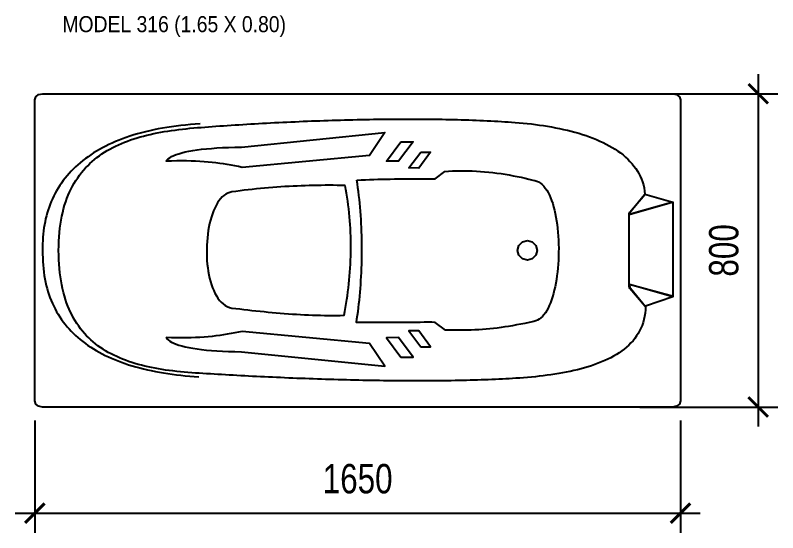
# Model space of a CAD drawing. Header units: millimetres. Extents: x 2134 to 13747, y 1479 to 10829.
# Drawn here: x 11770 to 13718, y 5393 to 6714 of the extents above; entities that cross this region are included whole.
import ezdxf
from ezdxf.enums import TextEntityAlignment as Align

# ---------------------------------------------------------------- set-up
doc = ezdxf.new("R2010")
doc.units = ezdxf.units.MM
doc.layers.add('dim', color=4, linetype='Continuous', lineweight=18)
doc.layers.add('dwgmodels.com', color=250, linetype='Continuous')
doc.layers.add('Text', color=3, linetype='Continuous', plot=False)
doc.styles.add('KOTE', font='romrust.shx', dxfattribs={"width": 0.8})
doc.styles.add('SN0', font='Arial')
doc.dimstyles.new('cad-block.com 50', dxfattribs={"dimscale": 50, "dimtxt": 1.5, "dimasz": 1, "dimexe": 1, "dimexo": 1, "dimgap": 1, "dimtad": 1, "dimdec": 0, "dimzin": 1, "dimdsep": 46, "dimtxsty": 'KOTE', "dimblk": 'ARCHTICK', "dimcen": 0, "dimdle": 1, "dimclrd": 4, "dimclre": 4, "dimclrt": 7, "dimadec": 0, "dimazin": 0, "dimtfac": 0.666667, "dimtdec": 0, "dimtix": 1, "dimtmove": 2, "dimatfit": 0, "dimfxl": 1, "dimtvp": 1, "dimtolj": 1, "dimarcsym": 0})

# ---------------------------------------------------------------- blocks, each defined once
blk = doc.blocks.new('Modelo 316')
at = {"color": 0}
for points in [[(-6.4182, 1.5748), (-0.0779, 1.5748), (-0.0387, 1.5664), (-0.0107, 1.5443), (0, 1.5134), (0, -1.5134), (-0.0107, -1.5443), (-0.0387, -1.5664), (-0.0779, -1.5748), (-6.4182, -1.5748), (-6.4574, -1.5664), (-6.4854, -1.5443), (-6.4961, -1.5134), (-6.4961, 1.5134), (-6.4854, 1.5443), (-6.4574, 1.5664), (-6.4182, 1.5748)], [(-4.8593, 1.2339), (-4.8228, 1.2368), (-4.7859, 1.2397), (-4.7488, 1.2425), (-4.7113, 1.2453), (-4.6737, 1.248), (-4.6357, 1.2507), (-4.5976, 1.2534), (-4.5592, 1.256), (-4.5206, 1.2586), (-4.4817, 1.2612), (-4.4426, 1.2637), (-4.4034, 1.2662), (-4.3639, 1.2686), (-4.3243, 1.271), (-4.2845, 1.2733), (-4.2445, 1.2756), (-4.2043, 1.2778), (-4.164, 1.28), (-4.1235, 1.2822), (-4.0829, 1.2843), (-4.0422, 1.2863), (-4.0014, 1.2883), (-3.9604, 1.2903), (-3.9193, 1.2922), (-3.8782, 1.294), (-3.8369, 1.2958), (-3.7956, 1.2975), (-3.7541, 1.2992), (-3.7127, 1.3008), (-3.6711, 1.3024), (-3.6295, 1.3039), (-3.5879, 1.3053), (-3.5462, 1.3067), (-3.5045, 1.308), (-3.4628, 1.3093), (-3.4211, 1.3105), (-3.3794, 1.3116), (-3.3377, 1.3127), (-3.296, 1.3137), (-3.2543, 1.3147), (-3.2127, 1.3155), (-3.1711, 1.3163), (-3.1295, 1.3171), (-3.088, 1.3177), (-3.0466, 1.3183), (-3.0052, 1.3189), (-2.9639, 1.3193), (-2.9227, 1.3197), (-2.8816, 1.32), (-2.8406, 1.3203), (-2.7997, 1.3204), (-2.7589, 1.3205), (-2.7183, 1.3205), (-2.6778, 1.3205), (-2.6374, 1.3203), (-2.5972, 1.3201), (-2.5572, 1.3198), (-2.5173, 1.3194), (-2.4776, 1.3189), (-2.438, 1.3184), (-2.3987, 1.3178), (-2.3596, 1.3171), (-2.3207, 1.3163), (-2.282, 1.3154), (-2.2435, 1.3144), (-2.2052, 1.3133), (-2.1672, 1.3122), (-2.1295, 1.311), (-2.092, 1.3096), (-2.0547, 1.3082), (-2.0178, 1.3067), (-1.9811, 1.3051), (-1.9447, 1.3034), (-1.9086, 1.3016), (-1.8728, 1.2998), (-1.8373, 1.2978), (-1.8021, 1.2957), (-1.7673, 1.2936), (-1.7328, 1.2913), (-1.6987, 1.2889), (-1.6649, 1.2865), (-1.6649, 1.2865), (-1.6238, 1.2832), (-1.5826, 1.2795), (-1.5414, 1.2753), (-1.5002, 1.2707), (-1.4591, 1.2657), (-1.4181, 1.2602), (-1.3773, 1.2542), (-1.3367, 1.2477), (-1.2963, 1.2408), (-1.2562, 1.2333), (-1.2164, 1.2253), (-1.177, 1.2167), (-1.138, 1.2076), (-1.0994, 1.198), (-1.0614, 1.1878), (-1.0238, 1.177), (-0.9869, 1.1656), (-0.9505, 1.1537), (-0.9149, 1.1411), (-0.8799, 1.1279), (-0.8457, 1.114), (-0.8122, 1.0996), (-0.7796, 1.0844), (-0.7479, 1.0687), (-0.7171, 1.0522), (-0.6872, 1.035), (-0.6583, 1.0172), (-0.6305, 0.9986), (-0.6038, 0.9794), (-0.5781, 0.9594), (-0.5537, 0.9386), (-0.5304, 0.9171), (-0.5084, 0.8949), (-0.4877, 0.8718), (-0.4684, 0.848), (-0.4504, 0.8234), (-0.4338, 0.798), (-0.4187, 0.7718), (-0.4051, 0.7447), (-0.393, 0.7168), (-0.3825, 0.6881), (-0.3737, 0.6584), (-0.3665, 0.628), (-0.361, 0.5966), (-0.3573, 0.5644), (-0.3573, 0.5644), (-0.0757, 0.4851), (-0.0755, -0.4679), (-0.3506, -0.5623), (-0.3514, -0.5622), (-0.3514, -0.5623), (-0.3512, -0.5647), (-0.3527, -0.599), (-0.3559, -0.6321), (-0.3609, -0.6642), (-0.3677, -0.6952), (-0.376, -0.7252), (-0.3861, -0.7542), (-0.3977, -0.7821), (-0.4108, -0.8091), (-0.4254, -0.8351), (-0.4415, -0.8602), (-0.459, -0.8844), (-0.4778, -0.9076), (-0.498, -0.9299), (-0.5194, -0.9514), (-0.5421, -0.972), (-0.566, -0.9917), (-0.591, -1.0107), (-0.6171, -1.0288), (-0.6442, -1.0462), (-0.6724, -1.0628), (-0.7016, -1.0786), (-0.7316, -1.0937), (-0.7626, -1.1081), (-0.7944, -1.1218), (-0.8269, -1.1348), (-0.8603, -1.1471), (-0.8943, -1.1589), (-0.929, -1.1699), (-0.9643, -1.1804), (-1.0002, -1.1903), (-1.0366, -1.1996), (-1.0735, -1.2084), (-1.1109, -1.2166), (-1.1487, -1.2244), (-1.1868, -1.2316), (-1.2252, -1.2383), (-1.2639, -1.2446), (-1.3028, -1.2504), (-1.3419, -1.2558), (-1.3811, -1.2608), (-1.4205, -1.2654), (-1.4599, -1.2697), (-1.4992, -1.2735), (-1.5386, -1.2771), (-1.5779, -1.2803), (-1.617, -1.2832), (-1.656, -1.2859), (-1.656, -1.2859), (-1.6895, -1.288), (-1.7233, -1.29), (-1.7575, -1.2919), (-1.792, -1.2937), (-1.8269, -1.2954), (-1.8621, -1.2971), (-1.8976, -1.2986), (-1.9335, -1.3001), (-1.9696, -1.3015), (-2.006, -1.3027), (-2.0427, -1.3039), (-2.0797, -1.3051), (-2.117, -1.3061), (-2.1545, -1.3071), (-2.1923, -1.3079), (-2.2303, -1.3087), (-2.2685, -1.3095), (-2.307, -1.3101), (-2.3457, -1.3107), (-2.3847, -1.3111), (-2.4238, -1.3116), (-2.4631, -1.3119), (-2.5026, -1.3122), (-2.5423, -1.3124), (-2.5822, -1.3125), (-2.6222, -1.3125), (-2.6624, -1.3125), (-2.7027, -1.3124), (-2.7432, -1.3123), (-2.7838, -1.312), (-2.8246, -1.3118), (-2.8654, -1.3114), (-2.9064, -1.311), (-2.9474, -1.3105), (-2.9886, -1.31), (-3.0298, -1.3094), (-3.0711, -1.3087), (-3.1125, -1.308), (-3.1539, -1.3072), (-3.1954, -1.3064), (-3.237, -1.3055), (-3.2785, -1.3046), (-3.3201, -1.3036), (-3.3617, -1.3026), (-3.4034, -1.3015), (-3.445, -1.3003), (-3.4866, -1.2991), (-3.5282, -1.2979), (-3.5698, -1.2966), (-3.6114, -1.2952), (-3.6529, -1.2938), (-3.6944, -1.2924), (-3.7358, -1.2909), (-3.7771, -1.2894), (-3.8184, -1.2878), (-3.8596, -1.2862), (-3.9008, -1.2846), (-3.9418, -1.2829), (-3.9827, -1.2812), (-4.0235, -1.2794), (-4.0642, -1.2776), (-4.1048, -1.2758), (-4.1452, -1.2739), (-4.1855, -1.2721), (-4.2257, -1.2701), (-4.2657, -1.2682), (-4.3055, -1.2662), (-4.3451, -1.2641), (-4.3846, -1.2621), (-4.4238, -1.26), (-4.4629, -1.2579), (-4.5018, -1.2558), (-4.5404, -1.2536), (-4.5788, -1.2515), (-4.617, -1.2493), (-4.655, -1.247), (-4.6927, -1.2448), (-4.7301, -1.2425), (-4.7673, -1.2403), (-4.8042, -1.238), (-4.8408, -1.2356), (-4.8772, -1.2333), (-4.8772, -1.2333), (-4.9162, -1.2306), (-4.9548, -1.2277), (-4.9932, -1.2244), (-5.0312, -1.2207), (-5.0688, -1.2168), (-5.1061, -1.2124), (-5.143, -1.2077), (-5.1795, -1.2026), (-5.2155, -1.1971), (-5.2512, -1.1911), (-5.2865, -1.1848), (-5.3213, -1.1779), (-5.3556, -1.1706), (-5.3896, -1.1628), (-5.423, -1.1545), (-5.4559, -1.1456), (-5.4884, -1.1362), (-5.5204, -1.1263), (-5.5518, -1.1158), (-5.5827, -1.1047), (-5.6131, -1.093), (-5.6429, -1.0807), (-5.6721, -1.0678), (-5.7008, -1.0542), (-5.7289, -1.04), (-5.7564, -1.025), (-5.7833, -1.0094), (-5.8096, -0.9931), (-5.8353, -0.976), (-5.8603, -0.9582), (-5.8846, -0.9396), (-5.9083, -0.9203), (-5.9313, -0.9002), (-5.9536, -0.8792), (-5.9753, -0.8575), (-5.9962, -0.8349), (-6.0164, -0.8114), (-6.0359, -0.7871), (-6.0546, -0.7619), (-6.0726, -0.7358), (-6.0898, -0.7088), (-6.1062, -0.6808), (-6.1218, -0.6519), (-6.1367, -0.622), (-6.1507, -0.5912), (-6.1639, -0.5593), (-6.1763, -0.5265), (-6.1878, -0.4926), (-6.1985, -0.4577), (-6.2083, -0.4217), (-6.2172, -0.3846), (-6.2252, -0.3465), (-6.2323, -0.3072), (-6.2385, -0.2668), (-6.2438, -0.2253), (-6.2482, -0.1826), (-6.2516, -0.1388), (-6.254, -0.0937), (-6.2555, -0.0475), (-6.256, -0.0001), (-6.256, -0.0001), (-6.2555, 0.0471), (-6.2539, 0.093), (-6.2513, 0.1377), (-6.2477, 0.1812), (-6.2432, 0.2236), (-6.2376, 0.2648), (-6.2311, 0.3049), (-6.2236, 0.3439), (-6.2152, 0.3818), (-6.2059, 0.4186), (-6.1956, 0.4543), (-6.1845, 0.489), (-6.1725, 0.5227), (-6.1596, 0.5553), (-6.1458, 0.5869), (-6.1312, 0.6175), (-6.1158, 0.6472), (-6.0995, 0.6759), (-6.0825, 0.7037), (-6.0647, 0.7306), (-6.046, 0.7565), (-6.0267, 0.7816), (-6.0065, 0.8057), (-5.9857, 0.8291), (-5.9641, 0.8516), (-5.9418, 0.8732), (-5.9188, 0.8941), (-5.8952, 0.9141), (-5.8708, 0.9334), (-5.8459, 0.9519), (-5.8202, 0.9697), (-5.794, 0.9868), (-5.7671, 1.0031), (-5.7396, 1.0187), (-5.7116, 1.0337), (-5.683, 1.048), (-5.6538, 1.0616), (-5.6241, 1.0747), (-5.5938, 1.0871), (-5.563, 1.0989), (-5.5317, 1.1101), (-5.4999, 1.1207), (-5.4677, 1.1308), (-5.435, 1.1404), (-5.4018, 1.1495), (-5.3682, 1.158), (-5.3342, 1.1661), (-5.2997, 1.1736), (-5.2649, 1.1808), (-5.2297, 1.1875), (-5.1941, 1.1938), (-5.1581, 1.1996), (-5.1218, 1.2051), (-5.0852, 1.2102), (-5.0483, 1.215), (-5.011, 1.2194), (-4.9735, 1.2234), (-4.9357, 1.2272), (-4.8977, 1.2307), (-4.8593, 1.2339), (-4.8593, 1.2339)], [(-4.8308, 1.271), (-4.8812, 1.268), (-4.9308, 1.2642), (-4.9796, 1.2599), (-5.0275, 1.2549), (-5.0746, 1.2493), (-5.1209, 1.2431), (-5.1664, 1.2363), (-5.2111, 1.2288), (-5.2549, 1.2208), (-5.2979, 1.2122), (-5.3401, 1.203), (-5.3815, 1.1932), (-5.4221, 1.1828), (-5.4618, 1.1718), (-5.5008, 1.1603), (-5.5389, 1.1482), (-5.5762, 1.1355), (-5.6127, 1.1223), (-5.6483, 1.1086), (-5.6832, 1.0942), (-5.7172, 1.0794), (-5.7505, 1.064), (-5.7829, 1.0481), (-5.8145, 1.0316), (-5.8453, 1.0147), (-5.8752, 0.9972), (-5.9044, 0.9792), (-5.9327, 0.9607), (-5.9603, 0.9417), (-5.987, 0.9222), (-6.0129, 0.9022), (-6.0381, 0.8818), (-6.0624, 0.8608), (-6.0859, 0.8394), (-6.1086, 0.8175), (-6.1304, 0.7951), (-6.1515, 0.7723), (-6.1718, 0.749), (-6.1912, 0.7253), (-6.2099, 0.7011), (-6.2278, 0.6765), (-6.2448, 0.6515), (-6.2611, 0.626), (-6.2765, 0.6001), (-6.2911, 0.5737), (-6.305, 0.547), (-6.318, 0.5198), (-6.3302, 0.4922), (-6.3416, 0.4643), (-6.3523, 0.4359), (-6.3621, 0.4072), (-6.3711, 0.378), (-6.3793, 0.3485), (-6.3868, 0.3186), (-6.3934, 0.2883), (-6.3992, 0.2577), (-6.4043, 0.2267), (-6.4085, 0.1953), (-6.4119, 0.1636), (-6.4146, 0.1316), (-6.4164, 0.0992), (-6.4175, 0.0664), (-6.4177, 0.0334), (-6.4172, 0)], [(-5.1753, 0.8959), (-5.1662, 0.9083), (-5.1539, 0.9202), (-5.1386, 0.9317), (-5.1203, 0.9426), (-5.0988, 0.953), (-5.0743, 0.9629), (-5.0468, 0.9722), (-5.0162, 0.9809), (-4.9826, 0.9891), (-4.946, 0.9968), (-4.9064, 1.0038), (-4.8639, 1.0103), (-4.8183, 1.0161), (-4.7698, 1.0213), (-4.7184, 1.0259), (-4.664, 1.0299), (-4.6066, 1.0332), (-4.5464, 1.0359), (-4.4833, 1.0379), (-4.4172, 1.0392), (-4.4172, 1.0392), (-2.9741, 1.1848), (-3.1272, 0.955), (-4.4101, 0.8344), (-4.4476, 0.842), (-4.4849, 0.8492), (-4.5221, 0.8561), (-4.5594, 0.8625), (-4.5969, 0.8686), (-4.6348, 0.8742), (-4.6732, 0.8794), (-4.7124, 0.884), (-4.7524, 0.8881), (-4.7933, 0.8916), (-4.8355, 0.8946), (-4.8789, 0.8969), (-4.9238, 0.8985), (-4.9703, 0.8995), (-5.0185, 0.8997), (-5.0687, 0.8992), (-5.1209, 0.898), (-5.1753, 0.8959), (-5.1753, 0.8959)], [(-2.8122, 1.0927), (-2.6906, 1.0924), (-2.8358, 0.8967), (-2.9562, 0.8984), (-2.8122, 1.0927)], [(-2.6139, 0.9883), (-2.5139, 0.9881), (-2.6333, 0.8272), (-2.7322, 0.8286), (-2.6139, 0.9883)], [(-3.2559, 0.707), (-3.2129, 0.7089), (-3.1703, 0.7105), (-3.1279, 0.7121), (-3.0858, 0.7134), (-3.0439, 0.7146), (-3.0023, 0.7156), (-2.9608, 0.7164), (-2.9195, 0.7172), (-2.8784, 0.7178), (-2.8373, 0.7182), (-2.7963, 0.7185), (-2.7553, 0.7188), (-2.7144, 0.7189), (-2.6734, 0.7189), (-2.6324, 0.7189), (-2.5914, 0.7187), (-2.5502, 0.7185), (-2.509, 0.7182), (-2.4675, 0.7178), (-2.3723, 0.7937), (-2.3342, 0.7968), (-2.2954, 0.799), (-2.2561, 0.8005), (-2.2163, 0.8013), (-2.176, 0.8013), (-2.1355, 0.8005), (-2.0946, 0.7991), (-2.0535, 0.797), (-2.0122, 0.7943), (-1.9707, 0.7909), (-1.9292, 0.7869), (-1.8878, 0.7823), (-1.8463, 0.7771), (-1.805, 0.7713), (-1.7639, 0.765), (-1.723, 0.7581), (-1.6824, 0.7508), (-1.6422, 0.7429), (-1.6024, 0.7346), (-1.5631, 0.7258), (-1.5243, 0.7166), (-1.4861, 0.707), (-1.4656, 0.7034), (-1.4458, 0.697), (-1.427, 0.6879), (-1.409, 0.6761), (-1.3919, 0.6617), (-1.3757, 0.6449), (-1.3603, 0.6259), (-1.3457, 0.6046), (-1.3321, 0.5813), (-1.3192, 0.5561), (-1.3072, 0.529), (-1.2961, 0.5002), (-1.2857, 0.4698), (-1.2762, 0.438), (-1.2676, 0.4047), (-1.2597, 0.3703), (-1.2527, 0.3347), (-1.2465, 0.298), (-1.2411, 0.2605), (-1.2365, 0.2222), (-1.2327, 0.1833), (-1.2298, 0.1438), (-1.2276, 0.1038), (-1.2262, 0.0636), (-1.2256, 0.0232), (-1.2258, -0.0174), (-1.2268, -0.0578), (-1.2285, -0.0982), (-1.231, -0.1382), (-1.2343, -0.1779), (-1.2384, -0.217), (-1.2432, -0.2556), (-1.2488, -0.2934), (-1.2552, -0.3303), (-1.2623, -0.3663), (-1.2701, -0.4011), (-1.2787, -0.4348), (-1.2881, -0.4672), (-1.2981, -0.4981), (-1.309, -0.5274), (-1.3205, -0.5551), (-1.3328, -0.581), (-1.3458, -0.605), (-1.3595, -0.6269), (-1.3739, -0.6468), (-1.389, -0.6643), (-1.4049, -0.6795), (-1.4214, -0.6922), (-1.4387, -0.7023), (-1.4566, -0.7097), (-1.4753, -0.7142), (-1.4753, -0.7142), (-1.521, -0.7241), (-1.5651, -0.7333), (-1.6079, -0.7419), (-1.6493, -0.7498), (-1.6897, -0.7571), (-1.7291, -0.7638), (-1.7677, -0.77), (-1.8057, -0.7756), (-1.8433, -0.7806), (-1.8805, -0.7851), (-1.9177, -0.789), (-1.9548, -0.7925), (-1.9922, -0.7954), (-2.0299, -0.7979), (-2.0682, -0.7999), (-2.1071, -0.8015), (-2.1469, -0.8026), (-2.1876, -0.8033), (-2.2296, -0.8036), (-2.2729, -0.8036), (-2.3176, -0.8031), (-2.3641, -0.8023), (-2.4691, -0.7234), (-2.5032, -0.7232), (-2.5394, -0.7231), (-2.5776, -0.7232), (-2.6174, -0.7233), (-2.6586, -0.7236), (-2.701, -0.7239), (-2.7445, -0.7242), (-2.7887, -0.7246), (-2.8334, -0.725), (-2.8785, -0.7253), (-2.9236, -0.7256), (-2.9686, -0.7259), (-3.0132, -0.726), (-3.0572, -0.7261), (-3.1004, -0.726), (-3.1425, -0.7258), (-3.1834, -0.7254), (-3.2228, -0.7248), (-3.2604, -0.724), (-3.2604, -0.724), (-3.2548, -0.6876), (-3.2494, -0.6508), (-3.2444, -0.6135), (-3.2396, -0.5758), (-3.2351, -0.5376), (-3.231, -0.4991), (-3.2271, -0.4603), (-3.2235, -0.4211), (-3.2202, -0.3816), (-3.2172, -0.3418), (-3.2146, -0.3018), (-3.2122, -0.2615), (-3.2102, -0.221), (-3.2085, -0.1804), (-3.2071, -0.1396), (-3.206, -0.0987), (-3.2052, -0.0577), (-3.2048, -0.0166), (-3.2047, 0.0245), (-3.2049, 0.0657), (-3.2055, 0.1069), (-3.2064, 0.148), (-3.2076, 0.1891), (-3.2092, 0.2301), (-3.2111, 0.271), (-3.2134, 0.3118), (-3.216, 0.3524), (-3.219, 0.3929), (-3.2223, 0.4331), (-3.226, 0.4731), (-3.2301, 0.5129), (-3.2345, 0.5524), (-3.2393, 0.5915), (-3.2445, 0.6304), (-3.25, 0.6689), (-3.2559, 0.707)], [(-3.3748, 0.6527), (-3.4142, 0.6535), (-3.4538, 0.654), (-3.4936, 0.6544), (-3.5335, 0.6545), (-3.5735, 0.6544), (-3.6137, 0.654), (-3.6539, 0.6535), (-3.6943, 0.6527), (-3.7348, 0.6517), (-3.7754, 0.6505), (-3.816, 0.649), (-3.8568, 0.6473), (-3.8976, 0.6454), (-3.9384, 0.6433), (-3.9794, 0.6409), (-4.0204, 0.6383), (-4.0614, 0.6354), (-4.1024, 0.6323), (-4.1435, 0.629), (-4.1846, 0.6254), (-4.2257, 0.6216), (-4.2668, 0.6175), (-4.3079, 0.6132), (-4.349, 0.6086), (-4.3901, 0.6038), (-4.4312, 0.5988), (-4.4722, 0.5934), (-4.5132, 0.5879), (-4.5132, 0.5879), (-4.5346, 0.5836), (-4.5551, 0.5762), (-4.5747, 0.566), (-4.5934, 0.553), (-4.6112, 0.5375), (-4.628, 0.5194), (-4.644, 0.4991), (-4.659, 0.4766), (-4.673, 0.4521), (-4.6861, 0.4257), (-4.6983, 0.3975), (-4.7095, 0.3678), (-4.7197, 0.3366), (-4.7289, 0.304), (-4.7372, 0.2703), (-4.7444, 0.2356), (-4.7507, 0.2), (-4.7559, 0.1636), (-4.7602, 0.1266), (-4.7634, 0.0892), (-4.7655, 0.0514), (-4.7667, 0.0134), (-4.7667, -0.0245), (-4.7658, -0.0624), (-4.7637, -0.1001), (-4.7606, -0.1373), (-4.7564, -0.174), (-4.7512, -0.2101), (-4.7448, -0.2453), (-4.7374, -0.2796), (-4.7288, -0.3127), (-4.7191, -0.3447), (-4.7083, -0.3752), (-4.6964, -0.4042), (-4.6833, -0.4316), (-4.6691, -0.4571), (-4.6537, -0.4807), (-4.6372, -0.5022), (-4.6195, -0.5215), (-4.6006, -0.5383), (-4.5805, -0.5527), (-4.5593, -0.5644), (-4.5368, -0.5733), (-4.5132, -0.5792), (-4.5132, -0.5792), (-4.4731, -0.5841), (-4.4329, -0.5889), (-4.3926, -0.5937), (-4.3521, -0.5983), (-4.3116, -0.6028), (-4.271, -0.6072), (-4.2304, -0.6115), (-4.1897, -0.6157), (-4.1489, -0.6197), (-4.1082, -0.6235), (-4.0674, -0.6271), (-4.0266, -0.6306), (-3.9858, -0.6339), (-3.9451, -0.637), (-3.9044, -0.6398), (-3.8637, -0.6425), (-3.8231, -0.6449), (-3.7825, -0.647), (-3.7421, -0.6489), (-3.7017, -0.6505), (-3.6614, -0.6518), (-3.6213, -0.6528), (-3.5813, -0.6535), (-3.5414, -0.6539), (-3.5017, -0.654), (-3.4622, -0.6538), (-3.4228, -0.6531), (-3.3836, -0.6522), (-3.3836, -0.6522), (-3.3765, -0.6131), (-3.3697, -0.5739), (-3.3633, -0.5346), (-3.3573, -0.4953), (-3.3517, -0.4559), (-3.3464, -0.4165), (-3.3416, -0.3769), (-3.3372, -0.3374), (-3.3332, -0.2978), (-3.3296, -0.2581), (-3.3265, -0.2184), (-3.3238, -0.1787), (-3.3215, -0.1389), (-3.3196, -0.0992), (-3.3182, -0.0594), (-3.3172, -0.0196), (-3.3167, 0.0202), (-3.3167, 0.06), (-3.3171, 0.0997), (-3.318, 0.1395), (-3.3194, 0.1792), (-3.3212, 0.219), (-3.3236, 0.2586), (-3.3264, 0.2983), (-3.3297, 0.3379), (-3.3335, 0.3775), (-3.3378, 0.417), (-3.3427, 0.4565), (-3.348, 0.4959), (-3.3539, 0.5352), (-3.3603, 0.5744), (-3.3673, 0.6136), (-3.3748, 0.6527), (-3.3748, 0.6527)], [(-0.5133, 0.3788), (-0.3611, 0.5609)], [(-0.5098, 0.3838), (-0.3571, 0.5625)], [(-0.0763, 0.4843), (-0.5177, 0.3597)], [(-0.0708, 0.4862), (-0.5164, 0.3581)], [(-0.5176, 0.3001), (-0.5173, 0.34), (-0.517, 0.3656), (-0.5098, 0.3838)], [(-0.5179, 0.3334), (-0.5174, 0.3493), (-0.5157, 0.3664), (-0.5133, 0.3788)], [(-0.5163, -0.3412), (-0.5179, 0.3334)], [(-0.5176, -0.2945), (-0.5176, 0.3001)], [(-1.5406, 0.0987), (-1.491, 0.0852), (-1.4556, 0.0499), (-1.4421, 0.0003), (-1.4556, -0.0494), (-1.491, -0.0847), (-1.5406, -0.0982), (-1.5902, -0.0847), (-1.6255, -0.0494), (-1.639, 0.0003), (-1.6255, 0.0499), (-1.5902, 0.0852), (-1.5406, 0.0987)], [(-6.4172, 0), (-6.4175, -0.0379), (-6.4169, -0.0752), (-6.4155, -0.1118), (-6.4132, -0.1478), (-6.4101, -0.1833), (-6.4061, -0.2181), (-6.4012, -0.2523), (-6.3954, -0.2859), (-6.3889, -0.3189), (-6.3814, -0.3513), (-6.3732, -0.3831), (-6.3641, -0.4143), (-6.3541, -0.4449), (-6.3434, -0.4749), (-6.3318, -0.5044), (-6.3194, -0.5332), (-6.3062, -0.5615), (-6.2921, -0.5891), (-6.2773, -0.6162), (-6.2617, -0.6427), (-6.2452, -0.6687), (-6.228, -0.6941), (-6.21, -0.7189), (-6.1912, -0.7431), (-6.1716, -0.7668), (-6.1512, -0.7899), (-6.1301, -0.8124), (-6.1082, -0.8344), (-6.0856, -0.8558), (-6.0621, -0.8767), (-6.038, -0.897), (-6.013, -0.9168), (-5.9874, -0.936), (-5.9609, -0.9547), (-5.9338, -0.9728), (-5.9059, -0.9904), (-5.8773, -1.0074), (-5.848, -1.0239), (-5.8179, -1.0399), (-5.7871, -1.0554), (-5.7556, -1.0703), (-5.7234, -1.0847), (-5.6905, -1.0985), (-5.6569, -1.1119), (-5.6226, -1.1247), (-5.5877, -1.137), (-5.552, -1.1488), (-5.5156, -1.16), (-5.4786, -1.1708), (-5.4409, -1.181), (-5.4025, -1.1908), (-5.3635, -1.2), (-5.3238, -1.2088), (-5.2834, -1.217), (-5.2424, -1.2247), (-5.2008, -1.232), (-5.1585, -1.2387), (-5.1156, -1.245), (-5.072, -1.2507), (-5.0278, -1.256), (-4.9829, -1.2608), (-4.9375, -1.2651), (-4.8914, -1.269), (-4.8447, -1.2723)], [(-0.5095, -0.3824), (-0.516, -0.3598), (-0.5176, -0.3271), (-0.5176, -0.2945)], [(-0.5025, -0.3839), (-0.5059, -0.3738), (-0.5111, -0.3576), (-0.5163, -0.3412)], [(-0.0708, -0.465), (-0.516, -0.3444)], [(-0.0763, -0.467), (-0.5147, -0.3429)], [(-0.3564, -0.5648), (-0.5095, -0.3824)], [(-0.3534, -0.5663), (-0.5025, -0.3839)], [(-5.1753, -0.8759), (-5.1662, -0.8884), (-5.1539, -0.9003), (-5.1386, -0.9117), (-5.1203, -0.9227), (-5.0988, -0.9331), (-5.0743, -0.9429), (-5.0468, -0.9522), (-5.0162, -0.961), (-4.9826, -0.9692), (-4.946, -0.9768), (-4.9064, -0.9839), (-4.8639, -0.9903), (-4.8183, -0.9962), (-4.7698, -1.0014), (-4.7184, -1.006), (-4.664, -1.01), (-4.6066, -1.0133), (-4.5464, -1.016), (-4.4833, -1.018), (-4.4172, -1.0193), (-4.4172, -1.0193), (-2.9741, -1.1649), (-3.1272, -0.9351), (-4.4101, -0.8145), (-4.4476, -0.822), (-4.4849, -0.8293), (-4.5221, -0.8361), (-4.5594, -0.8426), (-4.5969, -0.8487), (-4.6348, -0.8543), (-4.6732, -0.8594), (-4.7124, -0.8641), (-4.7524, -0.8682), (-4.7933, -0.8717), (-4.8355, -0.8746), (-4.8789, -0.877), (-4.9238, -0.8786), (-4.9703, -0.8796), (-5.0185, -0.8798), (-5.0687, -0.8793), (-5.1209, -0.878), (-5.1753, -0.8759), (-5.1753, -0.8759)], [(-2.6139, -0.9684), (-2.5139, -0.9682), (-2.6333, -0.8073), (-2.7322, -0.8087), (-2.6139, -0.9684)], [(-2.8122, -1.0728), (-2.6906, -1.0725), (-2.8358, -0.8768), (-2.9562, -0.8785), (-2.8122, -1.0728)]]:
    blk.add_lwpolyline(points, dxfattribs=at)
blk = doc.blocks.new('_ArchTick')
at = {"color": 0, "linetype": 'ByBlock', "const_width": 0.15}
blk.add_lwpolyline([(-0.5, -0.5), (0.5, 0.5)], dxfattribs=at)
blk = doc.blocks.new('*D65')
at = {"layer": 'Defpoints', "color": 0, "transparency": 16777216}
for p in [(11819.6, 5729.3), (13469.6, 5729.3), (13469.6, 5442.8)]:
    blk.add_point(p, dxfattribs=at)
at = {"layer": 'dim', "color": 4, "lineweight": -2, "transparency": 16777216}
for p, q in [((11819.6, 5679.3), (11819.6, 5392.8)), ((13469.6, 5679.3), (13469.6, 5392.8)), ((11769.6, 5442.8), (13519.6, 5442.8))]:
    blk.add_line(p, q, dxfattribs=at)
at = {"layer": 'dim', "color": 4, "lineweight": -2, "transparency": 16777216, "xscale": 50, "yscale": 50, "zscale": 50, "rotation": 180}
blk.add_blockref('_ArchTick', (11819.6, 5442.8), dxfattribs=at)
at = {"layer": 'dim', "color": 4, "lineweight": -2, "transparency": 16777216, "xscale": 50, "yscale": 50, "zscale": 50}
blk.add_blockref('_ArchTick', (13469.6, 5442.8), dxfattribs=at)
at = {"layer": 'dim', "color": 7, "transparency": 16777216, "insert": (12644.6, 5530.3), "char_height": 75, "attachment_point": 5, "style": 'KOTE'}
blk.add_mtext('\\A1;1650', dxfattribs=at)
blk = doc.blocks.new('*D75')
at = {"layer": 'Defpoints', "color": 0, "transparency": 16777216}
for p in [(13315.3, 6513.7), (13315.3, 5713.7), (13668.1, 5713.7)]:
    blk.add_point(p, dxfattribs=at)
at = {"layer": 'dim', "color": 4, "lineweight": -2, "transparency": 16777216}
for p, q in [((13668.1, 6563.7), (13668.1, 5663.7)), ((13365.3, 6513.7), (13718.1, 6513.7)), ((13365.3, 5713.7), (13718.1, 5713.7))]:
    blk.add_line(p, q, dxfattribs=at)
at = {"layer": 'dim', "color": 4, "lineweight": -2, "transparency": 16777216, "xscale": 50, "yscale": 50, "zscale": 50}
for p, rotation in [((13668.1, 6513.7), 90), ((13668.1, 5713.7), 270)]:
    blk.add_blockref('_ArchTick', p, dxfattribs=dict(at, rotation=rotation))
at = {"layer": 'dim', "color": 7, "transparency": 16777216, "insert": (13580.6, 6113.7), "char_height": 75, "attachment_point": 5, "rotation": 90, "style": 'KOTE'}
blk.add_mtext('\\A1;800', dxfattribs=at)

msp = doc.modelspace()

# ---------------------------------------------------------------- block references
at = {"layer": 'dwgmodels.com', "xscale": 253.9999996921212, "yscale": 253.9999996921212, "zscale": 253.9999996921212}
msp.add_blockref('Modelo 316', (13469.6, 6113.7), dxfattribs=at)

# ---------------------------------------------------------------- texts
at = {"layer": 'Text', "color": 7, "style": 'SN0', "width": 0.863315}
msp.add_text('MODEL 316 (1.65 X 0.80)', height=40.982, dxfattribs=at).set_placement((12175.8, 6691.4), align=Align.MIDDLE_CENTER)

# ---------------------------------------------------------------- dimensions: what is measured, and where the dimension line sits
at = {"layer": 'dim'}
dim = msp.add_linear_dim(base=(13668.1, 5713.7), p1=(13315.3, 6513.7), p2=(13315.3, 5713.7), angle=90, dimstyle='cad-block.com 50', dxfattribs=at)
dim.commit()
dim.dimension.update_dxf_attribs({"geometry": '*D75', "text_midpoint": (13580.6, 6113.7)})
dim = msp.add_linear_dim(base=(13469.6, 5442.8), p1=(11819.6, 5729.3), p2=(13469.6, 5729.3), dimstyle='cad-block.com 50', dxfattribs=at)
dim.commit()
dim.dimension.update_dxf_attribs({"geometry": '*D65', "text_midpoint": (12644.6, 5530.3)})

doc.saveas('drawing.dxf')
